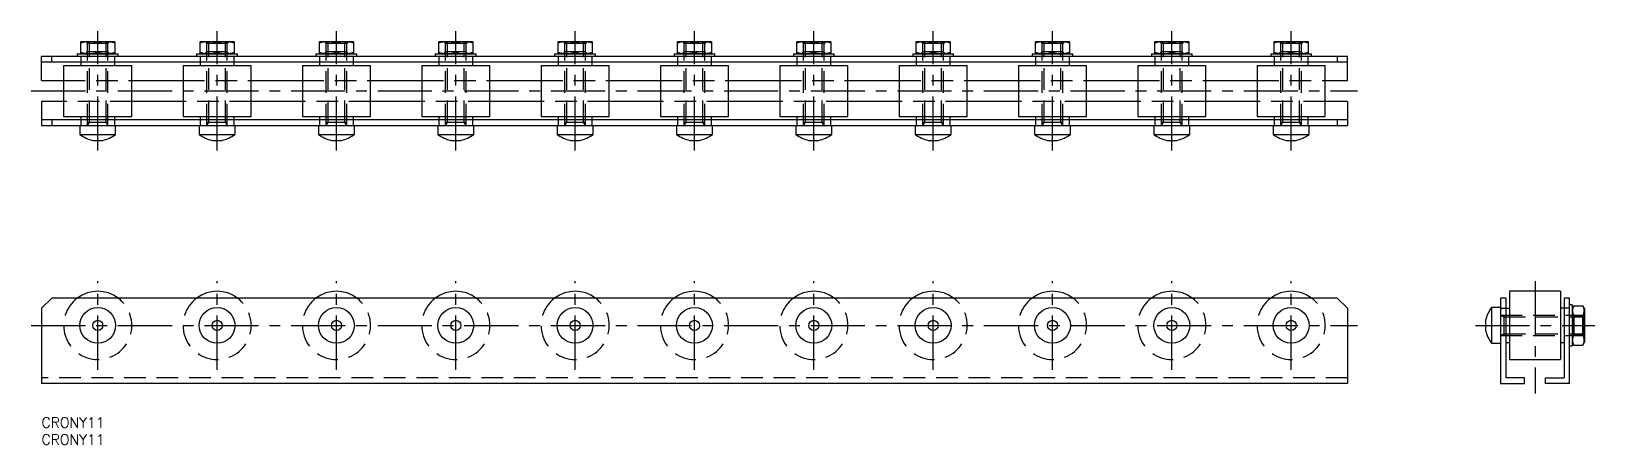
# Model space of a CAD drawing. Extents: x -3 to 456, y -8 to 113.
import ezdxf

# ---------------------------------------------------------------- set-up
doc = ezdxf.new("R2010")
doc.units = 0
doc.header["$LTSCALE"] = 0.5
doc.linetypes.add('CENTER', pattern=[50.8, 31.75, -6.35, 6.35, -6.35])
doc.linetypes.add('DASHED', pattern=[19.05, 12.7, -6.35])
for name, color, linetype in [('MSM_CENTER', 1, 'CENTER'), ('MSM_CONTINUOUS', 7, 'CONTINUOUS'), ('MSM_DASHED', 4, 'DASHED'), ('MSM_PART_NUMBER', 7, 'CONTINUOUS')]:
    doc.layers.add(name, color=color, linetype=linetype)
doc.styles.get("Standard").update_dxf_attribs({"font": 'txt.shx', "height": 3, "bigfont": 'bigfont.shx'})

# ---------------------------------------------------------------- blocks, each defined once
blk = doc.blocks.new('*U27')
at = {"layer": 'MSM_PART_NUMBER'}
blk.add_text('CRONY11', height=3, dxfattribs=at).set_placement((0, -3))
blk = doc.blocks.new('*U28')
at = {"layer": 'MSM_PART_NUMBER'}
blk.add_text('CRONY11', height=3, dxfattribs=at).set_placement((0, -8))

msp = doc.modelspace()

# ---------------------------------------------------------------- linework, layer by layer
at = {"layer": 'MSM_CENTER'}
for p, q in [((16.5, 78.24), (16.5, 113.24)), ((51.5, 78.24), (51.5, 113.24)), ((86.5, 78.24), (86.5, 113.24)), ((121.5, 78.24), (121.5, 113.24)), ((156.5, 78.24), (156.5, 113.24)), ((191.5, 78.24), (191.5, 113.24)), ((226.5, 78.24), (226.5, 113.24)), ((261.5, 78.24), (261.5, 113.24)), ((296.5, 78.24), (296.5, 113.24)), ((331.5, 78.24), (331.5, 113.24)), ((366.5, 78.24), (366.5, 113.24)), ((-3, 95.74), (386, 95.74)), ((16.5, 14), (16.5, 40)), ((51.5, 14), (51.5, 40)), ((86.5, 14), (86.5, 40)), ((121.5, 14), (121.5, 40)), ((156.5, 14), (156.5, 40)), ((191.5, 14), (191.5, 40)), ((226.5, 14), (226.5, 40)), ((261.5, 14), (261.5, 40)), ((296.5, 14), (296.5, 40)), ((331.5, 14), (331.5, 40)), ((366.5, 14), (366.5, 40)), ((438.03, 40), (438.03, 7)), ((-3, 27), (386, 27)), ((420.53, 27), (455.53, 27))]:
    msp.add_line(p, q, dxfattribs=at)
at = {"layer": 'MSM_CONTINUOUS'}
for p, q in [((11.6, 110.24), (11.5, 110.18)), ((11.5, 106.7), (11.5, 110.18)), ((11.6, 110.24), (21.4, 110.24)), ((21.5, 110.18), (21.4, 110.24)), ((21.5, 110.18), (21.5, 106.7)), ((46.6, 110.24), (46.5, 110.18)), ((46.5, 106.7), (46.5, 110.18)), ((46.6, 110.24), (56.4, 110.24)), ((56.5, 110.18), (56.4, 110.24)), ((56.5, 110.18), (56.5, 106.7)), ((81.6, 110.24), (81.5, 110.18)), ((81.5, 106.7), (81.5, 110.18)), ((81.6, 110.24), (91.4, 110.24)), ((91.5, 110.18), (91.4, 110.24)), ((91.5, 110.18), (91.5, 106.7)), ((116.6, 110.24), (116.5, 110.18)), ((116.5, 106.7), (116.5, 110.18)), ((116.6, 110.24), (126.4, 110.24)), ((126.5, 110.18), (126.4, 110.24)), ((126.5, 110.18), (126.5, 106.7)), ((151.6, 110.24), (151.5, 110.18)), ((151.5, 106.7), (151.5, 110.18)), ((151.6, 110.24), (161.4, 110.24)), ((161.5, 110.18), (161.4, 110.24)), ((161.5, 110.18), (161.5, 106.7)), ((186.6, 110.24), (186.5, 110.18)), ((186.5, 106.7), (186.5, 110.18)), ((186.6, 110.24), (196.4, 110.24)), ((196.5, 110.18), (196.4, 110.24)), ((196.5, 110.18), (196.5, 106.7)), ((221.6, 110.24), (221.5, 110.18)), ((221.5, 106.7), (221.5, 110.18)), ((221.6, 110.24), (231.4, 110.24)), ((231.5, 110.18), (231.4, 110.24)), ((231.5, 110.18), (231.5, 106.7)), ((256.6, 110.24), (256.5, 110.18)), ((256.5, 106.7), (256.5, 110.18)), ((256.6, 110.24), (266.4, 110.24)), ((266.5, 110.18), (266.4, 110.24)), ((266.5, 110.18), (266.5, 106.7)), ((291.6, 110.24), (291.5, 110.18)), ((291.5, 106.7), (291.5, 110.18)), ((291.6, 110.24), (301.4, 110.24)), ((301.5, 110.18), (301.4, 110.24)), ((301.5, 110.18), (301.5, 106.7)), ((326.6, 110.24), (326.5, 110.18)), ((326.5, 106.7), (326.5, 110.18)), ((326.6, 110.24), (336.4, 110.24)), ((336.5, 110.18), (336.4, 110.24)), ((336.5, 110.18), (336.5, 106.7)), ((361.6, 110.24), (361.5, 110.18)), ((361.5, 106.7), (361.5, 110.18)), ((361.6, 110.24), (371.4, 110.24)), ((371.5, 110.18), (371.4, 110.24)), ((371.5, 110.18), (371.5, 106.7)), ((0, 98.84), (0, 105.84)), ((383, 105.84), (0, 105.84)), ((3, 104.24), (3, 105.84)), ((10.5, 106.64), (10.5, 105.84)), ((10.5, 106.64), (22.5, 106.64)), ((11.5, 106.7), (11.6, 106.64)), ((16.5, 107.14), (16.5, 109.73)), ((21.4, 106.64), (21.5, 106.7)), ((22.5, 105.84), (22.5, 106.64)), ((45.5, 106.64), (45.5, 105.84)), ((45.5, 106.64), (57.5, 106.64)), ((46.5, 106.7), (46.6, 106.64)), ((51.5, 107.14), (51.5, 109.73)), ((56.4, 106.64), (56.5, 106.7)), ((57.5, 105.84), (57.5, 106.64)), ((80.5, 106.64), (80.5, 105.84)), ((80.5, 106.64), (92.5, 106.64)), ((81.5, 106.7), (81.6, 106.64)), ((86.5, 107.14), (86.5, 109.73)), ((91.4, 106.64), (91.5, 106.7)), ((92.5, 105.84), (92.5, 106.64)), ((115.5, 106.64), (115.5, 105.84)), ((115.5, 106.64), (127.5, 106.64)), ((116.5, 106.7), (116.6, 106.64)), ((121.5, 107.14), (121.5, 109.73)), ((126.4, 106.64), (126.5, 106.7)), ((127.5, 105.84), (127.5, 106.64)), ((150.5, 106.64), (150.5, 105.84)), ((150.5, 106.64), (162.5, 106.64)), ((151.5, 106.7), (151.6, 106.64)), ((156.5, 107.14), (156.5, 109.73)), ((161.4, 106.64), (161.5, 106.7)), ((162.5, 105.84), (162.5, 106.64)), ((185.5, 106.64), (185.5, 105.84)), ((185.5, 106.64), (197.5, 106.64)), ((186.5, 106.7), (186.6, 106.64)), ((191.5, 107.14), (191.5, 109.73)), ((196.4, 106.64), (196.5, 106.7)), ((197.5, 105.84), (197.5, 106.64)), ((220.5, 106.64), (220.5, 105.84)), ((220.5, 106.64), (232.5, 106.64)), ((221.5, 106.7), (221.6, 106.64)), ((226.5, 107.14), (226.5, 109.73)), ((231.4, 106.64), (231.5, 106.7)), ((232.5, 105.84), (232.5, 106.64)), ((255.5, 106.64), (255.5, 105.84)), ((255.5, 106.64), (267.5, 106.64)), ((256.5, 106.7), (256.6, 106.64)), ((261.5, 107.14), (261.5, 109.73)), ((266.4, 106.64), (266.5, 106.7)), ((267.5, 105.84), (267.5, 106.64)), ((290.5, 106.64), (290.5, 105.84)), ((290.5, 106.64), (302.5, 106.64)), ((291.5, 106.7), (291.6, 106.64)), ((296.5, 107.14), (296.5, 109.73)), ((301.4, 106.64), (301.5, 106.7)), ((302.5, 105.84), (302.5, 106.64)), ((325.5, 106.64), (325.5, 105.84)), ((325.5, 106.64), (337.5, 106.64)), ((326.5, 106.7), (326.6, 106.64)), ((331.5, 107.14), (331.5, 109.73)), ((336.4, 106.64), (336.5, 106.7)), ((337.5, 105.84), (337.5, 106.64)), ((360.5, 106.64), (360.5, 105.84)), ((360.5, 106.64), (372.5, 106.64)), ((361.5, 106.7), (361.6, 106.64)), ((366.5, 107.14), (366.5, 109.73)), ((371.4, 106.64), (371.5, 106.7)), ((372.5, 105.84), (372.5, 106.64)), ((380, 105.84), (380, 104.24)), ((383, 98.84), (383, 105.84)), ((0, 104.24), (383, 104.24)), ((6.5, 103.24), (6.5, 88.24)), ((6.5, 103.24), (26.5, 103.24)), ((11.5, 104.24), (11.5, 103.24)), ((21.5, 103.24), (21.5, 104.24)), ((26.5, 88.24), (26.5, 103.24)), ((41.5, 103.24), (41.5, 88.24)), ((41.5, 103.24), (61.5, 103.24)), ((46.5, 104.24), (46.5, 103.24)), ((56.5, 103.24), (56.5, 104.24)), ((61.5, 88.24), (61.5, 103.24)), ((76.5, 103.24), (76.5, 88.24)), ((76.5, 103.24), (96.5, 103.24)), ((81.5, 104.24), (81.5, 103.24)), ((91.5, 103.24), (91.5, 104.24)), ((96.5, 88.24), (96.5, 103.24)), ((111.5, 103.24), (111.5, 88.24)), ((111.5, 103.24), (131.5, 103.24)), ((116.5, 104.24), (116.5, 103.24)), ((126.5, 103.24), (126.5, 104.24)), ((131.5, 88.24), (131.5, 103.24)), ((146.5, 103.24), (146.5, 88.24)), ((146.5, 103.24), (166.5, 103.24)), ((151.5, 104.24), (151.5, 103.24)), ((161.5, 103.24), (161.5, 104.24)), ((166.5, 88.24), (166.5, 103.24)), ((181.5, 103.24), (181.5, 88.24)), ((181.5, 103.24), (201.5, 103.24)), ((186.5, 104.24), (186.5, 103.24)), ((196.5, 103.24), (196.5, 104.24)), ((201.5, 88.24), (201.5, 103.24)), ((216.5, 103.24), (216.5, 88.24)), ((216.5, 103.24), (236.5, 103.24)), ((221.5, 104.24), (221.5, 103.24)), ((231.5, 103.24), (231.5, 104.24)), ((236.5, 88.24), (236.5, 103.24)), ((251.5, 103.24), (251.5, 88.24)), ((251.5, 103.24), (271.5, 103.24)), ((256.5, 104.24), (256.5, 103.24)), ((266.5, 103.24), (266.5, 104.24)), ((271.5, 88.24), (271.5, 103.24)), ((286.5, 103.24), (286.5, 88.24)), ((286.5, 103.24), (306.5, 103.24)), ((291.5, 104.24), (291.5, 103.24)), ((301.5, 103.24), (301.5, 104.24)), ((306.5, 88.24), (306.5, 103.24)), ((321.5, 103.24), (321.5, 88.24)), ((321.5, 103.24), (341.5, 103.24)), ((326.5, 104.24), (326.5, 103.24)), ((336.5, 103.24), (336.5, 104.24)), ((341.5, 88.24), (341.5, 103.24)), ((356.5, 103.24), (356.5, 88.24)), ((356.5, 103.24), (376.5, 103.24)), ((361.5, 104.24), (361.5, 103.24)), ((371.5, 103.24), (371.5, 104.24)), ((376.5, 88.24), (376.5, 103.24)), ((0, 98.84), (6.5, 98.84)), ((26.5, 98.84), (41.5, 98.84)), ((61.5, 98.84), (76.5, 98.84)), ((96.5, 98.84), (111.5, 98.84)), ((131.5, 98.84), (146.5, 98.84)), ((166.5, 98.84), (181.5, 98.84)), ((201.5, 98.84), (216.5, 98.84)), ((236.5, 98.84), (251.5, 98.84)), ((271.5, 98.84), (286.5, 98.84)), ((306.5, 98.84), (321.5, 98.84)), ((341.5, 98.84), (356.5, 98.84)), ((376.5, 98.84), (383, 98.84)), ((0, 92.64), (0, 85.64)), ((6.5, 92.64), (0, 92.64)), ((41.5, 92.64), (26.5, 92.64)), ((76.5, 92.64), (61.5, 92.64)), ((111.5, 92.64), (96.5, 92.64)), ((146.5, 92.64), (131.5, 92.64)), ((181.5, 92.64), (166.5, 92.64)), ((216.5, 92.64), (201.5, 92.64)), ((251.5, 92.64), (236.5, 92.64)), ((286.5, 92.64), (271.5, 92.64)), ((321.5, 92.64), (306.5, 92.64)), ((356.5, 92.64), (341.5, 92.64)), ((383, 92.64), (376.5, 92.64)), ((383, 92.64), (383, 85.64)), ((383, 87.24), (0, 87.24)), ((3, 87.24), (3, 85.64)), ((6.5, 88.24), (26.5, 88.24)), ((11.5, 88.24), (11.5, 87.24)), ((21.5, 87.24), (21.5, 88.24)), ((41.5, 88.24), (61.5, 88.24)), ((46.5, 88.24), (46.5, 87.24)), ((56.5, 87.24), (56.5, 88.24)), ((76.5, 88.24), (96.5, 88.24)), ((81.5, 88.24), (81.5, 87.24)), ((91.5, 87.24), (91.5, 88.24)), ((111.5, 88.24), (131.5, 88.24)), ((116.5, 88.24), (116.5, 87.24)), ((126.5, 87.24), (126.5, 88.24)), ((146.5, 88.24), (166.5, 88.24)), ((151.5, 88.24), (151.5, 87.24)), ((161.5, 87.24), (161.5, 88.24)), ((181.5, 88.24), (201.5, 88.24)), ((186.5, 88.24), (186.5, 87.24)), ((196.5, 87.24), (196.5, 88.24)), ((216.5, 88.24), (236.5, 88.24)), ((221.5, 88.24), (221.5, 87.24)), ((231.5, 87.24), (231.5, 88.24)), ((251.5, 88.24), (271.5, 88.24)), ((256.5, 88.24), (256.5, 87.24)), ((266.5, 87.24), (266.5, 88.24)), ((286.5, 88.24), (306.5, 88.24)), ((291.5, 88.24), (291.5, 87.24)), ((301.5, 87.24), (301.5, 88.24)), ((321.5, 88.24), (341.5, 88.24)), ((326.5, 88.24), (326.5, 87.24)), ((336.5, 87.24), (336.5, 88.24)), ((356.5, 88.24), (376.5, 88.24)), ((361.5, 88.24), (361.5, 87.24)), ((371.5, 87.24), (371.5, 88.24)), ((380, 87.24), (380, 85.64)), ((0, 85.64), (383, 85.64)), ((11.25, 85.64), (11.25, 82.93)), ((11.25, 82.93), (21.75, 82.93)), ((21.75, 82.93), (21.75, 85.64)), ((46.25, 85.64), (46.25, 82.93)), ((46.25, 82.93), (56.75, 82.93)), ((56.75, 82.93), (56.75, 85.64)), ((81.25, 85.64), (81.25, 82.93)), ((81.25, 82.93), (91.75, 82.93)), ((91.75, 82.93), (91.75, 85.64)), ((116.25, 85.64), (116.25, 82.93)), ((116.25, 82.93), (126.75, 82.93)), ((126.75, 82.93), (126.75, 85.64)), ((151.25, 85.64), (151.25, 82.93)), ((151.25, 82.93), (161.75, 82.93)), ((161.75, 82.93), (161.75, 85.64)), ((186.25, 85.64), (186.25, 82.93)), ((186.25, 82.93), (196.75, 82.93)), ((196.75, 82.93), (196.75, 85.64)), ((221.25, 85.64), (221.25, 82.93)), ((221.25, 82.93), (231.75, 82.93)), ((231.75, 82.93), (231.75, 85.64)), ((256.25, 85.64), (256.25, 82.93)), ((256.25, 82.93), (266.75, 82.93)), ((266.75, 82.93), (266.75, 85.64)), ((291.25, 85.64), (291.25, 82.93)), ((291.25, 82.93), (301.75, 82.93)), ((301.75, 82.93), (301.75, 85.64)), ((326.25, 85.64), (326.25, 82.93)), ((326.25, 82.93), (336.75, 82.93)), ((336.75, 82.93), (336.75, 85.64)), ((361.25, 85.64), (361.25, 82.93)), ((361.25, 82.93), (371.75, 82.93)), ((371.75, 82.93), (371.75, 85.64)), ((15.01, 81.24), (17.99, 81.24)), ((50.01, 81.24), (52.99, 81.24)), ((85.01, 81.24), (87.99, 81.24)), ((120.01, 81.24), (122.99, 81.24)), ((155.01, 81.24), (157.99, 81.24)), ((190.01, 81.24), (192.99, 81.24)), ((225.01, 81.24), (227.99, 81.24)), ((260.01, 81.24), (262.99, 81.24)), ((295.01, 81.24), (297.99, 81.24)), ((330.01, 81.24), (332.99, 81.24)), ((365.01, 81.24), (367.99, 81.24)), ((430.53, 37), (430.53, 17)), ((445.53, 37), (430.53, 37)), ((445.53, 37), (445.53, 17)), ((0, 32), (3, 35)), ((380, 35), (3, 35)), ((380, 35), (383, 32)), ((425.22, 32.25), (425.22, 21.75)), ((427.93, 32.25), (425.22, 32.25)), ((429.53, 35), (427.93, 35)), ((427.93, 35), (427.93, 10)), ((429.53, 11.6), (429.53, 35)), ((446.53, 35), (446.53, 11.6)), ((448.13, 35), (446.53, 35)), ((448.13, 10), (448.13, 35)), ((448.93, 33), (448.13, 33)), ((448.93, 33), (448.93, 21)), ((449.43, 32.77), (448.93, 31.9)), ((449.43, 32.77), (452.02, 32.77)), ((452.53, 31.9), (452.02, 32.77)), ((0, 32), (0, 10)), ((383, 32), (383, 10)), ((423.53, 28.49), (423.53, 25.51)), ((427.93, 32), (430.53, 32)), ((448.13, 32), (445.53, 32)), ((449.43, 29.89), (452.02, 29.89)), ((452.53, 31.9), (452.53, 22.1)), ((449.43, 24.11), (452.02, 24.11)), ((425.22, 21.75), (427.93, 21.75)), ((429.53, 22), (430.53, 22)), ((445.53, 22), (446.53, 22)), ((448.13, 21), (448.93, 21)), ((448.93, 22.1), (449.43, 21.23)), ((449.43, 21.23), (452.02, 21.23)), ((452.02, 21.23), (452.53, 22.1)), ((430.53, 17), (445.53, 17)), ((383, 10), (0, 10)), ((427.93, 10), (434.93, 10)), ((434.93, 11.6), (429.53, 11.6)), ((434.93, 10), (434.93, 11.6)), ((441.13, 11.6), (446.53, 11.6)), ((441.13, 10), (441.13, 11.6)), ((448.13, 10), (441.13, 10))]:
    msp.add_line(p, q, dxfattribs=at)
for centre, radius in [((16.5, 27), 5.25), ((51.5, 27), 5.25), ((86.5, 27), 5.25), ((121.5, 27), 5.25), ((156.5, 27), 5.25), ((191.5, 27), 5.25), ((226.5, 27), 5.25), ((261.5, 27), 5.25), ((296.5, 27), 5.25), ((331.5, 27), 5.25), ((366.5, 27), 5.25), ((16.5, 27), 1.49), ((51.5, 27), 1.49), ((86.5, 27), 1.49), ((121.5, 27), 1.49), ((156.5, 27), 1.49), ((191.5, 27), 1.49), ((226.5, 27), 1.49), ((261.5, 27), 1.49), ((296.5, 27), 1.49), ((331.5, 27), 1.49), ((366.5, 27), 1.49)]:
    msp.add_circle(centre, radius, dxfattribs=at)
for centre, radius, start, end in [((14, 102.81), 7.37, 70.1592, 109.8408), ((19, 102.81), 7.37, 70.1592, 109.8408), ((49, 102.81), 7.37, 70.1592, 109.8408), ((54, 102.81), 7.37, 70.1592, 109.8408), ((84, 102.81), 7.37, 70.1592, 109.8408), ((89, 102.81), 7.37, 70.1592, 109.8408), ((119, 102.81), 7.37, 70.1592, 109.8408), ((124, 102.81), 7.37, 70.1592, 109.8408), ((154, 102.81), 7.37, 70.1592, 109.8408), ((159, 102.81), 7.37, 70.1592, 109.8408), ((189, 102.81), 7.37, 70.1592, 109.8408), ((194, 102.81), 7.37, 70.1592, 109.8408), ((224, 102.81), 7.37, 70.1592, 109.8408), ((229, 102.81), 7.37, 70.1592, 109.8408), ((259, 102.81), 7.37, 70.1592, 109.8408), ((264, 102.81), 7.37, 70.1592, 109.8408), ((294, 102.81), 7.37, 70.1592, 109.8408), ((299, 102.81), 7.37, 70.1592, 109.8408), ((329, 102.81), 7.37, 70.1592, 109.8408), ((334, 102.81), 7.37, 70.1592, 109.8408), ((364, 102.81), 7.37, 70.1592, 109.8408), ((369, 102.81), 7.37, 70.1592, 109.8408), ((14, 114.07), 7.37, 250.1592, 289.8408), ((19, 114.07), 7.37, 250.1592, 289.8408), ((49, 114.07), 7.37, 250.1592, 289.8408), ((54, 114.07), 7.37, 250.1592, 289.8408), ((84, 114.07), 7.37, 250.1592, 289.8408), ((89, 114.07), 7.37, 250.1592, 289.8408), ((119, 114.07), 7.37, 250.1592, 289.8408), ((124, 114.07), 7.37, 250.1592, 289.8408), ((154, 114.07), 7.37, 250.1592, 289.8408), ((159, 114.07), 7.37, 250.1592, 289.8408), ((189, 114.07), 7.37, 250.1592, 289.8408), ((194, 114.07), 7.37, 250.1592, 289.8408), ((224, 114.07), 7.37, 250.1592, 289.8408), ((229, 114.07), 7.37, 250.1592, 289.8408), ((259, 114.07), 7.37, 250.1592, 289.8408), ((264, 114.07), 7.37, 250.1592, 289.8408), ((294, 114.07), 7.37, 250.1592, 289.8408), ((299, 114.07), 7.37, 250.1592, 289.8408), ((329, 114.07), 7.37, 250.1592, 289.8408), ((334, 114.07), 7.37, 250.1592, 289.8408), ((364, 114.07), 7.37, 250.1592, 289.8408), ((369, 114.07), 7.37, 250.1592, 289.8408), ((18.04, 92.97), 12.12, 235.9445, 255.5214), ((14.96, 92.97), 12.12, 284.4786, 304.0555), ((53.04, 92.97), 12.12, 235.9445, 255.5214), ((49.96, 92.97), 12.12, 284.4786, 304.0555), ((88.04, 92.97), 12.12, 235.9445, 255.5214), ((84.96, 92.97), 12.12, 284.4786, 304.0555), ((123.04, 92.97), 12.12, 235.9445, 255.5214), ((119.96, 92.97), 12.12, 284.4786, 304.0555), ((158.04, 92.97), 12.12, 235.9445, 255.5214), ((154.96, 92.97), 12.12, 284.4786, 304.0555), ((193.04, 92.97), 12.12, 235.9445, 255.5214), ((189.96, 92.97), 12.12, 284.4786, 304.0555), ((228.04, 92.97), 12.12, 235.9445, 255.5214), ((224.96, 92.97), 12.12, 284.4786, 304.0555), ((263.04, 92.97), 12.12, 235.9445, 255.5214), ((259.96, 92.97), 12.12, 284.4786, 304.0555), ((298.04, 92.97), 12.12, 235.9445, 255.5214), ((294.96, 92.97), 12.12, 284.4786, 304.0555), ((333.04, 92.97), 12.12, 235.9445, 255.5214), ((329.96, 92.97), 12.12, 284.4786, 304.0555), ((368.04, 92.97), 12.12, 235.9445, 255.5214), ((364.96, 92.97), 12.12, 284.4786, 304.0555), ((16.5, 27), 10, 53.1301, 126.8699), ((51.5, 27), 10, 53.1301, 126.8699), ((86.5, 27), 10, 53.1301, 126.8699), ((121.5, 27), 10, 53.1301, 126.8699), ((156.5, 27), 10, 53.1301, 126.8699), ((191.5, 27), 10, 53.1301, 126.8699), ((226.5, 27), 10, 53.1301, 126.8699), ((261.5, 27), 10, 53.1301, 126.8699), ((296.5, 27), 10, 53.1301, 126.8699), ((331.5, 27), 10, 53.1301, 126.8699), ((366.5, 27), 10, 53.1301, 126.8699), ((435.26, 25.46), 12.12, 145.9445, 165.5214), ((451.54, 31.33), 2.56, 154.3574, 214.3573), ((449.91, 31.33), 2.56, 325.6427, 25.6426), ((458.59, 27), 9.61, 162.5124, 197.4876), ((442.86, 27), 9.61, 342.5124, 17.4876), ((435.26, 28.54), 12.12, 194.4786, 214.0555), ((451.54, 22.67), 2.56, 145.6427, 205.6426), ((449.91, 22.67), 2.56, 334.3574, 34.3573)]:
    msp.add_arc(centre, radius, start, end, dxfattribs=at)
at = {"layer": 'MSM_DASHED'}
for p, q in [((12.96, 110.24), (13.5, 109.7)), ((14.04, 110.24), (13.5, 109.7)), ((14.04, 86.58), (14.04, 110.24)), ((18.96, 110.24), (19.5, 109.7)), ((18.96, 86.58), (18.96, 110.24)), ((20.04, 110.24), (19.5, 109.7)), ((47.96, 110.24), (48.5, 109.7)), ((49.04, 110.24), (48.5, 109.7)), ((49.04, 86.58), (49.04, 110.24)), ((53.96, 110.24), (54.5, 109.7)), ((53.96, 86.58), (53.96, 110.24)), ((55.04, 110.24), (54.5, 109.7)), ((82.96, 110.24), (83.5, 109.7)), ((84.04, 110.24), (83.5, 109.7)), ((84.04, 86.58), (84.04, 110.24)), ((88.96, 110.24), (89.5, 109.7)), ((88.96, 86.58), (88.96, 110.24)), ((90.04, 110.24), (89.5, 109.7)), ((117.96, 110.24), (118.5, 109.7)), ((119.04, 110.24), (118.5, 109.7)), ((119.04, 86.58), (119.04, 110.24)), ((123.96, 110.24), (124.5, 109.7)), ((123.96, 86.58), (123.96, 110.24)), ((125.04, 110.24), (124.5, 109.7)), ((152.96, 110.24), (153.5, 109.7)), ((154.04, 110.24), (153.5, 109.7)), ((154.04, 86.58), (154.04, 110.24)), ((158.96, 110.24), (159.5, 109.7)), ((158.96, 86.58), (158.96, 110.24)), ((160.04, 110.24), (159.5, 109.7)), ((187.96, 110.24), (188.5, 109.7)), ((189.04, 110.24), (188.5, 109.7)), ((189.04, 86.58), (189.04, 110.24)), ((193.96, 110.24), (194.5, 109.7)), ((193.96, 86.58), (193.96, 110.24)), ((195.04, 110.24), (194.5, 109.7)), ((222.96, 110.24), (223.5, 109.7)), ((224.04, 110.24), (223.5, 109.7)), ((224.04, 86.58), (224.04, 110.24)), ((228.96, 110.24), (229.5, 109.7)), ((228.96, 86.58), (228.96, 110.24)), ((230.04, 110.24), (229.5, 109.7)), ((257.96, 110.24), (258.5, 109.7)), ((259.04, 110.24), (258.5, 109.7)), ((259.04, 86.58), (259.04, 110.24)), ((263.96, 110.24), (264.5, 109.7)), ((263.96, 86.58), (263.96, 110.24)), ((265.04, 110.24), (264.5, 109.7)), ((292.96, 110.24), (293.5, 109.7)), ((294.04, 110.24), (293.5, 109.7)), ((294.04, 86.58), (294.04, 110.24)), ((298.96, 110.24), (299.5, 109.7)), ((298.96, 86.58), (298.96, 110.24)), ((300.04, 110.24), (299.5, 109.7)), ((327.96, 110.24), (328.5, 109.7)), ((329.04, 110.24), (328.5, 109.7)), ((329.04, 86.58), (329.04, 110.24)), ((333.96, 110.24), (334.5, 109.7)), ((333.96, 86.58), (333.96, 110.24)), ((335.04, 110.24), (334.5, 109.7)), ((362.96, 110.24), (363.5, 109.7)), ((364.04, 110.24), (363.5, 109.7)), ((364.04, 86.58), (364.04, 110.24)), ((368.96, 110.24), (369.5, 109.7)), ((368.96, 86.58), (368.96, 110.24)), ((370.04, 110.24), (369.5, 109.7)), ((11.5, 105.84), (11.5, 104.24)), ((12.96, 106.64), (13.5, 107.18)), ((19.5, 109.7), (13.5, 109.7)), ((13.5, 85.64), (13.5, 109.7)), ((19.5, 107.18), (13.5, 107.18)), ((19.5, 85.64), (19.5, 109.7)), ((20.04, 106.64), (19.5, 107.18)), ((21.5, 104.24), (21.5, 105.84)), ((46.5, 105.84), (46.5, 104.24)), ((47.96, 106.64), (48.5, 107.18)), ((54.5, 109.7), (48.5, 109.7)), ((48.5, 85.64), (48.5, 109.7)), ((54.5, 107.18), (48.5, 107.18)), ((54.5, 85.64), (54.5, 109.7)), ((55.04, 106.64), (54.5, 107.18)), ((56.5, 104.24), (56.5, 105.84)), ((81.5, 105.84), (81.5, 104.24)), ((82.96, 106.64), (83.5, 107.18)), ((89.5, 109.7), (83.5, 109.7)), ((83.5, 85.64), (83.5, 109.7)), ((89.5, 107.18), (83.5, 107.18)), ((89.5, 85.64), (89.5, 109.7)), ((90.04, 106.64), (89.5, 107.18)), ((91.5, 104.24), (91.5, 105.84)), ((116.5, 105.84), (116.5, 104.24)), ((117.96, 106.64), (118.5, 107.18)), ((124.5, 109.7), (118.5, 109.7)), ((118.5, 85.64), (118.5, 109.7)), ((124.5, 107.18), (118.5, 107.18)), ((124.5, 85.64), (124.5, 109.7)), ((125.04, 106.64), (124.5, 107.18)), ((126.5, 104.24), (126.5, 105.84)), ((151.5, 105.84), (151.5, 104.24)), ((152.96, 106.64), (153.5, 107.18)), ((159.5, 109.7), (153.5, 109.7)), ((153.5, 85.64), (153.5, 109.7)), ((159.5, 107.18), (153.5, 107.18)), ((159.5, 85.64), (159.5, 109.7)), ((160.04, 106.64), (159.5, 107.18)), ((161.5, 104.24), (161.5, 105.84)), ((186.5, 105.84), (186.5, 104.24)), ((187.96, 106.64), (188.5, 107.18)), ((194.5, 109.7), (188.5, 109.7)), ((188.5, 85.64), (188.5, 109.7)), ((194.5, 107.18), (188.5, 107.18)), ((194.5, 85.64), (194.5, 109.7)), ((195.04, 106.64), (194.5, 107.18)), ((196.5, 104.24), (196.5, 105.84)), ((221.5, 105.84), (221.5, 104.24)), ((222.96, 106.64), (223.5, 107.18)), ((229.5, 109.7), (223.5, 109.7)), ((223.5, 85.64), (223.5, 109.7)), ((229.5, 107.18), (223.5, 107.18)), ((229.5, 85.64), (229.5, 109.7)), ((230.04, 106.64), (229.5, 107.18)), ((231.5, 104.24), (231.5, 105.84)), ((256.5, 105.84), (256.5, 104.24)), ((257.96, 106.64), (258.5, 107.18)), ((264.5, 109.7), (258.5, 109.7)), ((258.5, 85.64), (258.5, 109.7)), ((264.5, 107.18), (258.5, 107.18)), ((264.5, 85.64), (264.5, 109.7)), ((265.04, 106.64), (264.5, 107.18)), ((266.5, 104.24), (266.5, 105.84)), ((291.5, 105.84), (291.5, 104.24)), ((292.96, 106.64), (293.5, 107.18)), ((299.5, 109.7), (293.5, 109.7)), ((293.5, 85.64), (293.5, 109.7)), ((299.5, 107.18), (293.5, 107.18)), ((299.5, 85.64), (299.5, 109.7)), ((300.04, 106.64), (299.5, 107.18)), ((301.5, 104.24), (301.5, 105.84)), ((326.5, 105.84), (326.5, 104.24)), ((327.96, 106.64), (328.5, 107.18)), ((334.5, 109.7), (328.5, 109.7)), ((328.5, 85.64), (328.5, 109.7)), ((334.5, 107.18), (328.5, 107.18)), ((334.5, 85.64), (334.5, 109.7)), ((335.04, 106.64), (334.5, 107.18)), ((336.5, 104.24), (336.5, 105.84)), ((361.5, 105.84), (361.5, 104.24)), ((362.96, 106.64), (363.5, 107.18)), ((369.5, 109.7), (363.5, 109.7)), ((363.5, 85.64), (363.5, 109.7)), ((369.5, 107.18), (363.5, 107.18)), ((369.5, 85.64), (369.5, 109.7)), ((370.04, 106.64), (369.5, 107.18)), ((371.5, 104.24), (371.5, 105.84)), ((6.5, 98.84), (26.5, 98.84)), ((41.5, 98.84), (61.5, 98.84)), ((76.5, 98.84), (96.5, 98.84)), ((111.5, 98.84), (131.5, 98.84)), ((146.5, 98.84), (166.5, 98.84)), ((181.5, 98.84), (201.5, 98.84)), ((216.5, 98.84), (236.5, 98.84)), ((251.5, 98.84), (271.5, 98.84)), ((286.5, 98.84), (306.5, 98.84)), ((321.5, 98.84), (341.5, 98.84)), ((356.5, 98.84), (376.5, 98.84)), ((26.5, 92.64), (6.5, 92.64)), ((61.5, 92.64), (41.5, 92.64)), ((96.5, 92.64), (76.5, 92.64)), ((131.5, 92.64), (111.5, 92.64)), ((166.5, 92.64), (146.5, 92.64)), ((201.5, 92.64), (181.5, 92.64)), ((236.5, 92.64), (216.5, 92.64)), ((271.5, 92.64), (251.5, 92.64)), ((306.5, 92.64), (286.5, 92.64)), ((341.5, 92.64), (321.5, 92.64)), ((376.5, 92.64), (356.5, 92.64)), ((11.5, 87.24), (11.5, 85.64)), ((21.5, 85.64), (21.5, 87.24)), ((46.5, 87.24), (46.5, 85.64)), ((56.5, 85.64), (56.5, 87.24)), ((81.5, 87.24), (81.5, 85.64)), ((91.5, 85.64), (91.5, 87.24)), ((116.5, 87.24), (116.5, 85.64)), ((126.5, 85.64), (126.5, 87.24)), ((151.5, 87.24), (151.5, 85.64)), ((161.5, 85.64), (161.5, 87.24)), ((186.5, 87.24), (186.5, 85.64)), ((196.5, 85.64), (196.5, 87.24)), ((221.5, 87.24), (221.5, 85.64)), ((231.5, 85.64), (231.5, 87.24)), ((256.5, 87.24), (256.5, 85.64)), ((266.5, 85.64), (266.5, 87.24)), ((291.5, 87.24), (291.5, 85.64)), ((301.5, 85.64), (301.5, 87.24)), ((326.5, 87.24), (326.5, 85.64)), ((336.5, 85.64), (336.5, 87.24)), ((361.5, 87.24), (361.5, 85.64)), ((371.5, 85.64), (371.5, 87.24)), ((13.5, 86.58), (19.5, 86.58)), ((13.5, 85.64), (14.04, 86.58)), ((19.5, 85.64), (18.96, 86.58)), ((48.5, 86.58), (54.5, 86.58)), ((48.5, 85.64), (49.04, 86.58)), ((54.5, 85.64), (53.96, 86.58)), ((83.5, 86.58), (89.5, 86.58)), ((83.5, 85.64), (84.04, 86.58)), ((89.5, 85.64), (88.96, 86.58)), ((118.5, 86.58), (124.5, 86.58)), ((118.5, 85.64), (119.04, 86.58)), ((124.5, 85.64), (123.96, 86.58)), ((153.5, 86.58), (159.5, 86.58)), ((153.5, 85.64), (154.04, 86.58)), ((159.5, 85.64), (158.96, 86.58)), ((188.5, 86.58), (194.5, 86.58)), ((188.5, 85.64), (189.04, 86.58)), ((194.5, 85.64), (193.96, 86.58)), ((223.5, 86.58), (229.5, 86.58)), ((223.5, 85.64), (224.04, 86.58)), ((229.5, 85.64), (228.96, 86.58)), ((258.5, 86.58), (264.5, 86.58)), ((258.5, 85.64), (259.04, 86.58)), ((264.5, 85.64), (263.96, 86.58)), ((293.5, 86.58), (299.5, 86.58)), ((293.5, 85.64), (294.04, 86.58)), ((299.5, 85.64), (298.96, 86.58)), ((328.5, 86.58), (334.5, 86.58)), ((328.5, 85.64), (329.04, 86.58)), ((334.5, 85.64), (333.96, 86.58)), ((363.5, 86.58), (369.5, 86.58)), ((363.5, 85.64), (364.04, 86.58)), ((369.5, 85.64), (368.96, 86.58)), ((427.93, 30), (451.99, 30)), ((427.93, 30), (428.86, 29.46)), ((428.86, 30), (428.86, 24)), ((428.86, 29.46), (452.53, 29.46)), ((448.93, 30.54), (449.47, 30)), ((449.47, 24), (449.47, 30)), ((452.53, 30.54), (451.99, 30)), ((451.99, 24), (451.99, 30)), ((452.53, 29.46), (451.99, 30)), ((427.93, 24), (428.86, 24.54)), ((427.93, 24), (451.99, 24)), ((428.86, 24.54), (452.53, 24.54)), ((448.93, 23.46), (449.47, 24)), ((452.53, 24.54), (451.99, 24)), ((452.53, 23.46), (451.99, 24)), ((383, 11.6), (0, 11.6))]:
    msp.add_line(p, q, dxfattribs=at)
for centre in [(16.5, 27), (51.5, 27), (86.5, 27), (121.5, 27), (156.5, 27), (191.5, 27), (226.5, 27), (261.5, 27), (296.5, 27), (331.5, 27), (366.5, 27)]:
    msp.add_arc(centre, 10, 126.8699, 53.1301, dxfattribs=at)

# ---------------------------------------------------------------- block references
at = {"layer": 'MSM_CONTINUOUS'}
for name in ['*U27', '*U28']:
    msp.add_blockref(name, (0, 0), dxfattribs=at)

doc.saveas('drawing.dxf')
